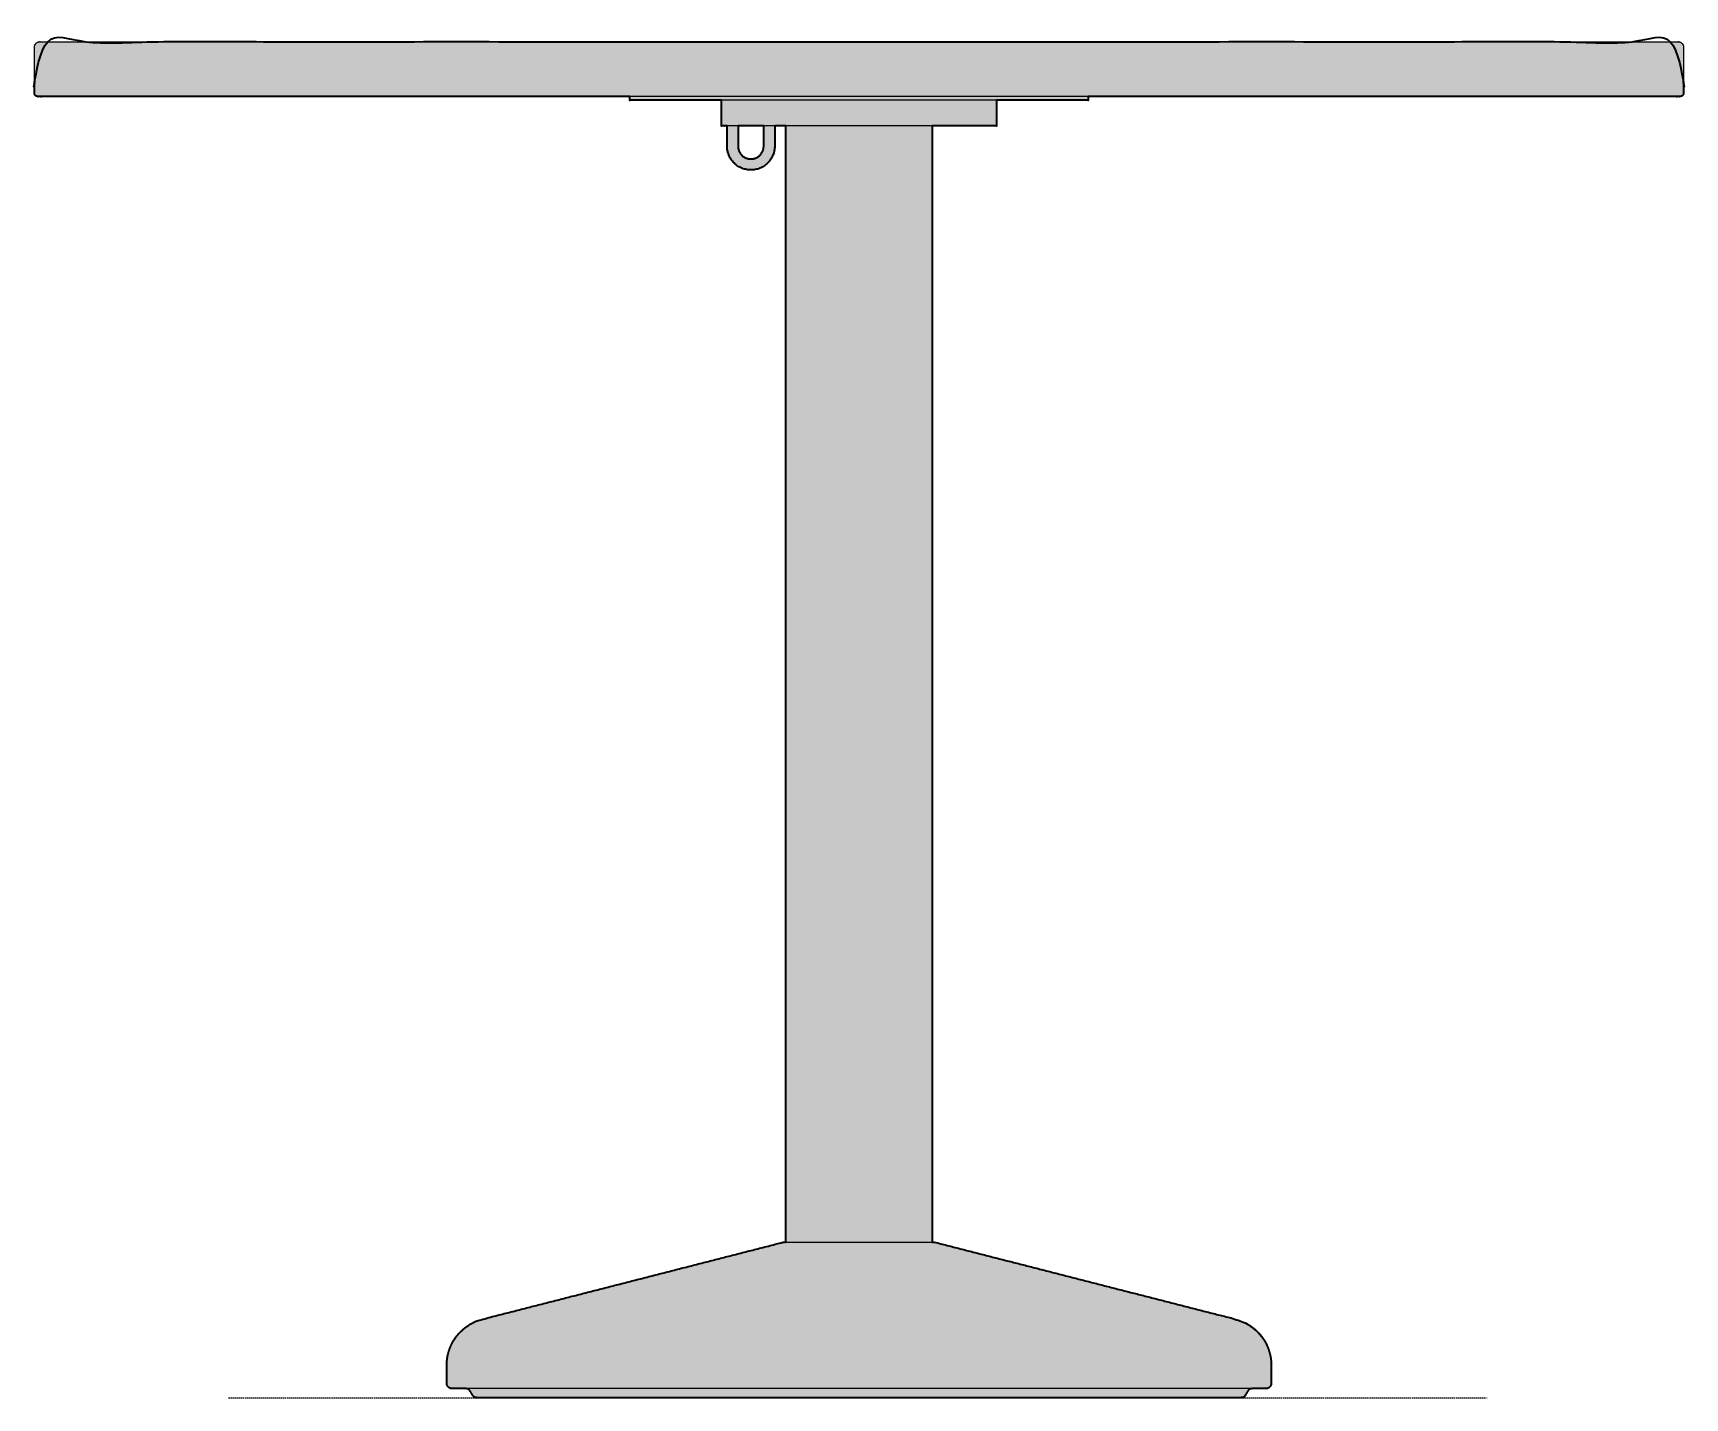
# Model space of a CAD drawing. Header units: millimetres. Extents: x -106 to 1927, y -1359 to 746.
# Drawn here: x 1025 to 1927, y 0 to 745 of the extents above; entities that cross this region are included whole.
import ezdxf

# ---------------------------------------------------------------- set-up
doc = ezdxf.new("R2010")
doc.units = ezdxf.units.MM
doc.linetypes.add('Dots', pattern=[1, 0, -1])
doc.layers.add('Blocks', color=7, linetype='Continuous')
doc.layers.add('Blocks$Fill', color=7, linetype='Continuous', true_color=0xffffff)
for name, color, linetype, lineweight, true_color in [('Blocks$Inner', 7, 'Continuous', 25, 0x007f00), ('Blocks$Outline', 7, 'Continuous', 35, 0xff3f3f), ('Groud', 7, 'Dots', 25, 0x243775)]:
    doc.layers.add(name, color=color, linetype=linetype, lineweight=lineweight, true_color=true_color)

# ---------------------------------------------------------------- blocks, each defined once
blk = doc.blocks.new('Ceramic Table Ø90 Side')
at = {"layer": 'Blocks$Fill'}
h = blk.add_hatch(color=256, dxfattribs=at)
h.paths.add_polyline_path([(384.71, 85), (549.15, 42.91), (549.68, 42.77), (550.19, 42.62), (550.71, 42.46), (551.22, 42.29), (551.72, 42.11), (552.23, 41.92), (552.72, 41.72), (553.22, 41.51), (553.7, 41.28), (554.19, 41.05), (554.66, 40.81), (555.13, 40.56), (555.6, 40.3), (556.06, 40.03), (556.52, 39.75), (556.97, 39.46), (557.41, 39.17), (557.85, 38.86), (558.28, 38.54), (558.7, 38.22), (559.12, 37.89), (559.53, 37.55), (559.94, 37.19), (560.33, 36.84), (560.72, 36.47), (561.11, 36.09), (561.48, 35.71), (561.85, 35.32), (562.21, 34.92), (562.56, 34.51), (562.91, 34.09), (563.25, 33.67), (563.63, 33.15), (564.01, 32.63), (564.37, 32.1), (564.72, 31.57), (565.05, 31.02), (565.37, 30.47), (565.68, 29.9), (565.97, 29.34), (566.25, 28.76), (566.51, 28.18), (566.76, 27.59), (567, 26.99), (567.22, 26.39), (567.43, 25.78), (567.62, 25.17), (567.8, 24.55), (568.01, 23.71), (568.19, 22.87), (568.35, 22.02), (568.48, 21.17), (568.58, 20.31), (568.65, 19.45), (568.69, 18.59), (568.71, 17.72), (568.71, 8), (568.69, 7.64), (568.62, 7.27), (568.5, 6.9), (568.32, 6.53), (568.1, 6.19), (567.83, 5.88), (567.52, 5.61), (567.17, 5.38), (566.81, 5.21), (566.44, 5.09), (566.07, 5.02), (565.71, 5), (565.71, 5), (565.71, 5), (558.13, 5), (558.05, 5), (557.97, 5), (557.89, 4.99), (557.82, 4.98), (557.74, 4.97), (557.66, 4.96), (557.58, 4.94), (557.5, 4.92), (557.42, 4.9), (557.34, 4.87), (557.27, 4.85), (557.19, 4.82), (557.12, 4.79), (557.04, 4.75), (556.97, 4.71), (556.9, 4.68), (556.82, 4.63), (556.75, 4.59), (556.69, 4.54), (556.62, 4.5), (556.56, 4.44), (556.49, 4.39), (556.43, 4.34), (556.37, 4.28), (556.32, 4.22), (556.26, 4.17), (556.21, 4.11), (556.16, 4.04), (556.11, 3.98), (556.07, 3.92), (556.02, 3.85), (555.98, 3.79), (554.44, 1.21), (554.32, 1.04), (554.19, 0.87), (554.04, 0.72), (553.88, 0.57), (553.71, 0.44), (553.52, 0.32), (553.33, 0.22), (553.13, 0.14), (552.92, 0.08), (552.71, 0.03), (552.5, 0.01), (552.29, 0), (552.29, 0), (135.13, 0), (135.12, 0), (134.92, 0.01), (134.71, 0.04), (134.5, 0.08), (134.29, 0.14), (134.09, 0.23), (133.89, 0.32), (133.7, 0.44), (133.53, 0.57), (133.37, 0.72), (133.22, 0.87), (133.09, 1.04), (132.98, 1.21), (131.43, 3.79), (131.39, 3.85), (131.35, 3.91), (131.3, 3.98), (131.26, 4.04), (131.21, 4.1), (131.16, 4.16), (131.1, 4.22), (131.05, 4.28), (130.99, 4.33), (130.93, 4.38), (130.87, 4.44), (130.81, 4.49), (130.74, 4.53), (130.67, 4.58), (130.61, 4.62), (130.54, 4.67), (130.47, 4.7), (130.39, 4.74), (130.32, 4.78), (130.25, 4.81), (130.17, 4.84), (130.1, 4.87), (130.02, 4.89), (129.94, 4.91), (129.87, 4.93), (129.79, 4.95), (129.71, 4.96), (129.63, 4.98), (129.56, 4.99), (129.48, 4.99), (129.4, 5), (129.33, 5), (123.54, 5), (122.15, 5), (121.82, 5), (121.73, 5), (121.71, 5), (121.71, 5), (121.71, 5), (121.71, 5), (121.71, 5), (121.35, 5.02), (120.98, 5.09), (120.6, 5.21), (120.24, 5.38), (119.9, 5.61), (119.59, 5.88), (119.31, 6.19), (119.09, 6.53), (118.92, 6.9), (118.8, 7.27), (118.73, 7.64), (118.71, 8), (118.71, 17.72), (118.72, 18.59), (118.76, 19.45), (118.84, 20.31), (118.94, 21.17), (119.06, 22.02), (119.22, 22.87), (119.41, 23.71), (119.62, 24.55), (119.8, 25.17), (119.99, 25.78), (120.19, 26.39), (120.42, 26.99), (120.65, 27.59), (120.9, 28.18), (121.17, 28.76), (121.44, 29.34), (121.74, 29.9), (122.04, 30.47), (122.36, 31.02), (122.7, 31.57), (123.05, 32.1), (123.41, 32.63), (123.78, 33.15), (124.17, 33.67), (124.51, 34.09), (124.85, 34.51), (125.2, 34.92), (125.56, 35.32), (125.93, 35.71), (126.31, 36.09), (126.69, 36.47), (127.08, 36.84), (127.48, 37.19), (127.88, 37.55), (128.29, 37.89), (128.71, 38.22), (129.14, 38.54), (129.57, 38.86), (130, 39.17), (130.45, 39.46), (130.9, 39.75), (131.35, 40.03), (131.81, 40.3), (132.28, 40.56), (132.75, 40.81), (133.23, 41.05), (133.71, 41.28), (134.2, 41.51), (134.69, 41.72), (135.19, 41.92), (135.69, 42.11), (136.2, 42.29), (136.71, 42.46), (137.22, 42.62), (137.74, 42.77), (138.26, 42.91), (302.71, 85), (302.71, 85), (303.71, 85), (303.71, 694), (297.71, 694), (297.71, 683), (297.7, 682.71), (297.69, 682.42), (297.68, 682.13), (297.65, 681.84), (297.62, 681.54), (297.59, 681.24), (297.54, 680.94), (297.49, 680.64), (297.43, 680.33), (297.36, 680.03), (297.29, 679.73), (297.21, 679.43), (297.11, 679.12), (297.01, 678.82), (296.91, 678.52), (296.79, 678.22), (296.67, 677.92), (296.54, 677.62), (296.4, 677.33), (296.25, 677.03), (296.1, 676.74), (295.94, 676.45), (295.77, 676.17), (295.59, 675.89), (295.4, 675.61), (295.21, 675.34), (295.01, 675.07), (294.8, 674.81), (294.58, 674.55), (294.36, 674.3), (294.13, 674.05), (293.9, 673.81), (293.66, 673.58), (293.41, 673.35), (293.16, 673.13), (292.9, 672.91), (292.64, 672.7), (292.37, 672.5), (292.1, 672.31), (291.82, 672.12), (291.54, 671.95), (291.26, 671.78), (290.97, 671.61), (290.68, 671.46), (290.39, 671.31), (290.09, 671.17), (289.79, 671.04), (289.49, 670.92), (289.19, 670.8), (288.89, 670.7), (288.59, 670.6), (288.28, 670.51), (287.98, 670.42), (287.68, 670.35), (287.38, 670.28), (287.07, 670.22), (286.77, 670.17), (286.48, 670.13), (286.18, 670.09), (285.88, 670.06), (285.58, 670.03), (285.29, 670.02), (285, 670.01), (284.71, 670), (284.41, 670.01), (284.12, 670.02), (283.83, 670.03), (283.54, 670.06), (283.24, 670.09), (282.94, 670.13), (282.64, 670.17), (282.34, 670.22), (282.04, 670.28), (281.73, 670.35), (281.43, 670.42), (281.13, 670.51), (280.82, 670.6), (280.52, 670.7), (280.22, 670.8), (279.92, 670.92), (279.62, 671.04), (279.32, 671.17), (279.03, 671.31), (278.74, 671.46), (278.44, 671.61), (278.16, 671.78), (277.87, 671.95), (277.59, 672.12), (277.32, 672.31), (277.04, 672.5), (276.78, 672.7), (276.51, 672.91), (276.26, 673.13), (276, 673.35), (275.76, 673.58), (275.51, 673.81), (275.28, 674.05), (275.05, 674.3), (274.83, 674.55), (274.61, 674.81), (274.41, 675.07), (274.21, 675.34), (274.01, 675.61), (273.83, 675.89), (273.65, 676.17), (273.48, 676.45), (273.32, 676.74), (273.16, 677.03), (273.01, 677.33), (272.87, 677.62), (272.74, 677.92), (272.62, 678.22), (272.51, 678.52), (272.4, 678.82), (272.3, 679.12), (272.21, 679.43), (272.13, 679.73), (272.05, 680.03), (271.98, 680.33), (271.92, 680.64), (271.87, 680.94), (271.83, 681.24), (271.79, 681.54), (271.76, 681.84), (271.74, 682.13), (271.72, 682.42), (271.71, 682.71), (271.71, 683), (271.71, 694), (268.71, 694), (268.71, 694), (268.71, 700), (268.71, 708), (218.71, 708), (218.71, 708), (218.71, 710), (-104.29, 710), (-104.29, 710), (-104.34, 710.01), (-104.38, 710.01), (-104.43, 710.01), (-104.47, 710.01), (-104.52, 710.02), (-104.56, 710.02), (-104.61, 710.03), (-104.66, 710.04), (-104.7, 710.05), (-104.75, 710.06), (-104.8, 710.07), (-104.84, 710.08), (-104.89, 710.1), (-104.94, 710.11), (-104.98, 710.13), (-105.03, 710.15), (-105.08, 710.16), (-105.12, 710.18), (-105.17, 710.21), (-105.21, 710.23), (-105.26, 710.25), (-105.3, 710.28), (-105.34, 710.3), (-105.39, 710.33), (-105.43, 710.36), (-105.47, 710.39), (-105.51, 710.42), (-105.55, 710.45), (-105.59, 710.49), (-105.63, 710.52), (-105.67, 710.55), (-105.71, 710.59), (-105.74, 710.63), (-105.78, 710.67), (-105.81, 710.7), (-105.85, 710.74), (-105.88, 710.78), (-105.91, 710.83), (-105.94, 710.87), (-105.97, 710.91), (-105.99, 710.95), (-106.02, 711), (-106.05, 711.04), (-106.07, 711.09), (-106.09, 711.13), (-106.11, 711.18), (-106.13, 711.22), (-106.15, 711.27), (-106.17, 711.31), (-106.19, 711.36), (-106.2, 711.41), (-106.22, 711.45), (-106.23, 711.5), (-106.24, 711.55), (-106.25, 711.59), (-106.26, 711.64), (-106.27, 711.69), (-106.27, 711.73), (-106.28, 711.78), (-106.28, 711.83), (-106.29, 711.87), (-106.29, 711.92), (-106.29, 711.96), (-106.29, 712), (-106.29, 737), (-106.29, 737.07), (-106.29, 737.14), (-106.29, 737.21), (-106.28, 737.27), (-106.27, 737.34), (-106.27, 737.41), (-106.25, 737.48), (-106.24, 737.55), (-106.23, 737.62), (-106.21, 737.69), (-106.2, 737.76), (-106.18, 737.83), (-106.16, 737.9), (-106.13, 737.97), (-106.11, 738.04), (-106.08, 738.11), (-106.05, 738.18), (-106.02, 738.25), (-105.99, 738.31), (-105.96, 738.38), (-105.92, 738.45), (-105.88, 738.52), (-105.84, 738.58), (-105.8, 738.65), (-105.76, 738.71), (-105.72, 738.77), (-105.67, 738.83), (-105.62, 738.9), (-105.57, 738.96), (-105.52, 739.01), (-105.47, 739.07), (-105.41, 739.13), (-105.36, 739.18), (-105.3, 739.23), (-105.24, 739.28), (-105.18, 739.33), (-105.12, 739.38), (-105.06, 739.43), (-105, 739.47), (-104.93, 739.52), (-104.87, 739.56), (-104.8, 739.6), (-104.74, 739.63), (-104.67, 739.67), (-104.6, 739.7), (-104.53, 739.74), (-104.47, 739.77), (-104.4, 739.79), (-104.33, 739.82), (-104.26, 739.85), (-104.19, 739.87), (-104.12, 739.89), (-104.05, 739.91), (-103.98, 739.93), (-103.91, 739.94), (-103.84, 739.95), (-103.77, 739.97), (-103.7, 739.98), (-103.63, 739.99), (-103.56, 739.99), (-103.49, 740), (-103.43, 740), (-103.36, 740), (-103.29, 740), (-103.29, 740), (343.71, 740), (790.7, 740), (790.71, 740), (790.77, 740), (790.84, 740), (790.91, 740), (790.98, 739.99), (791.05, 739.99), (791.11, 739.98), (791.18, 739.97), (791.25, 739.95), (791.32, 739.94), (791.39, 739.93), (791.46, 739.91), (791.53, 739.89), (791.6, 739.87), (791.67, 739.85), (791.74, 739.82), (791.81, 739.79), (791.88, 739.77), (791.95, 739.74), (792.02, 739.7), (792.09, 739.67), (792.15, 739.63), (792.22, 739.6), (792.28, 739.56), (792.35, 739.52), (792.41, 739.47), (792.48, 739.43), (792.54, 739.38), (792.6, 739.33), (792.66, 739.28), (792.72, 739.23), (792.77, 739.18), (792.83, 739.13), (792.88, 739.07), (792.94, 739.01), (792.99, 738.96), (793.04, 738.9), (793.08, 738.83), (793.13, 738.77), (793.18, 738.71), (793.22, 738.65), (793.26, 738.58), (793.3, 738.52), (793.34, 738.45), (793.37, 738.38), (793.41, 738.31), (793.44, 738.25), (793.47, 738.18), (793.5, 738.11), (793.52, 738.04), (793.55, 737.97), (793.57, 737.9), (793.59, 737.83), (793.61, 737.76), (793.63, 737.69), (793.64, 737.62), (793.66, 737.55), (793.67, 737.48), (793.68, 737.41), (793.69, 737.34), (793.7, 737.27), (793.7, 737.21), (793.7, 737.14), (793.71, 737.07), (793.71, 737), (793.71, 712), (793.71, 711.96), (793.71, 711.92), (793.7, 711.87), (793.7, 711.83), (793.69, 711.78), (793.69, 711.73), (793.68, 711.69), (793.67, 711.64), (793.66, 711.59), (793.65, 711.55), (793.64, 711.5), (793.63, 711.45), (793.62, 711.41), (793.6, 711.36), (793.58, 711.31), (793.57, 711.27), (793.55, 711.22), (793.53, 711.18), (793.51, 711.13), (793.48, 711.09), (793.46, 711.04), (793.43, 711), (793.41, 710.95), (793.38, 710.91), (793.35, 710.87), (793.32, 710.83), (793.29, 710.78), (793.26, 710.74), (793.23, 710.7), (793.19, 710.67), (793.16, 710.63), (793.12, 710.59), (793.08, 710.55), (793.05, 710.52), (793.01, 710.49), (792.97, 710.45), (792.93, 710.42), (792.89, 710.39), (792.84, 710.36), (792.8, 710.33), (792.76, 710.3), (792.71, 710.28), (792.67, 710.25), (792.63, 710.23), (792.58, 710.21), (792.54, 710.18), (792.49, 710.16), (792.44, 710.15), (792.4, 710.13), (792.35, 710.11), (792.3, 710.1), (792.26, 710.08), (792.21, 710.07), (792.16, 710.06), (792.12, 710.05), (792.07, 710.04), (792.02, 710.03), (791.98, 710.02), (791.93, 710.02), (791.89, 710.01), (791.84, 710.01), (791.8, 710.01), (791.75, 710.01), (791.71, 710), (791.7, 710), (468.71, 710), (468.71, 708), (468.71, 708), (418.71, 708), (418.71, 694), (418.71, 694), (383.71, 694), (383.71, 85), (384.71, 85)], flags=0)
h.paths.add_polyline_path([(277.71, 694), (277.71, 683), (277.71, 682.85), (277.71, 682.69), (277.72, 682.53), (277.74, 682.38), (277.75, 682.21), (277.77, 682.05), (277.8, 681.89), (277.82, 681.73), (277.86, 681.57), (277.89, 681.4), (277.93, 681.24), (277.98, 681.08), (278.03, 680.91), (278.08, 680.75), (278.14, 680.59), (278.2, 680.43), (278.27, 680.27), (278.34, 680.11), (278.41, 679.95), (278.49, 679.79), (278.57, 679.63), (278.66, 679.48), (278.75, 679.32), (278.85, 679.17), (278.95, 679.02), (279.05, 678.88), (279.16, 678.73), (279.27, 678.59), (279.39, 678.45), (279.51, 678.32), (279.63, 678.18), (279.76, 678.05), (279.89, 677.93), (280.02, 677.81), (280.16, 677.69), (280.3, 677.57), (280.44, 677.46), (280.58, 677.35), (280.73, 677.25), (280.88, 677.15), (281.03, 677.05), (281.18, 676.96), (281.33, 676.87), (281.49, 676.79), (281.65, 676.71), (281.81, 676.63), (281.97, 676.56), (282.13, 676.5), (282.29, 676.43), (282.45, 676.38), (282.62, 676.32), (282.78, 676.27), (282.94, 676.23), (283.11, 676.19), (283.27, 676.15), (283.43, 676.12), (283.59, 676.09), (283.75, 676.07), (283.92, 676.05), (284.08, 676.03), (284.24, 676.02), (284.39, 676.01), (284.55, 676.01), (284.71, 676), (284.86, 676.01), (285.02, 676.01), (285.18, 676.02), (285.34, 676.03), (285.5, 676.05), (285.66, 676.07), (285.82, 676.09), (285.98, 676.12), (286.15, 676.15), (286.31, 676.19), (286.47, 676.23), (286.63, 676.27), (286.8, 676.32), (286.96, 676.38), (287.12, 676.43), (287.28, 676.5), (287.45, 676.56), (287.61, 676.63), (287.77, 676.71), (287.92, 676.79), (288.08, 676.87), (288.23, 676.96), (288.39, 677.05), (288.54, 677.15), (288.69, 677.25), (288.83, 677.35), (288.98, 677.46), (289.12, 677.57), (289.26, 677.69), (289.39, 677.81), (289.53, 677.93), (289.66, 678.05), (289.78, 678.18), (289.91, 678.32), (290.03, 678.45), (290.14, 678.59), (290.25, 678.73), (290.36, 678.88), (290.47, 679.02), (290.57, 679.17), (290.66, 679.32), (290.75, 679.48), (290.84, 679.63), (290.93, 679.79), (291, 679.95), (291.08, 680.11), (291.15, 680.27), (291.22, 680.43), (291.28, 680.59), (291.33, 680.75), (291.39, 680.91), (291.44, 681.08), (291.48, 681.24), (291.52, 681.4), (291.56, 681.57), (291.59, 681.73), (291.62, 681.89), (291.64, 682.05), (291.66, 682.21), (291.68, 682.38), (291.69, 682.53), (291.7, 682.69), (291.71, 682.85), (291.71, 683), (291.71, 694)], flags=0)
at = {"layer": 'Blocks$Inner'}
for points in [[(268.71, 694), (268.71, 700), (268.71, 708)], [(418.71, 708), (418.71, 700), (418.71, 694)], [(132.98, 1.21), (133.09, 1.04), (133.22, 0.87), (133.37, 0.72), (133.53, 0.57), (133.7, 0.44), (133.89, 0.32), (134.09, 0.23), (134.29, 0.14), (134.5, 0.08), (134.71, 0.04), (134.92, 0.01), (135.12, 0)], [(552.29, 0), (552.5, 0.01), (552.71, 0.03), (552.92, 0.08), (553.13, 0.14), (553.33, 0.22), (553.52, 0.32), (553.71, 0.44), (553.88, 0.57), (554.04, 0.72), (554.19, 0.87), (554.32, 1.04), (554.44, 1.21)]]:
    blk.add_lwpolyline(points, dxfattribs=at)
for points, weights, knots in [([(-106.29, 737), (-106.29, 738.25), (-105.41, 739.13), (-104.54, 740), (-103.29, 740)], [1, 0.85355339033, 0.85355339033, 0.85355339033, 1], [795.457136, 795.457136, 795.457136, 797.942418, 797.942418, 800.427699, 800.427699, 800.427699]), ([(790.71, 740), (791.95, 740), (792.83, 739.13), (793.71, 738.25), (793.71, 737)], [1, 0.85355339033, 0.85355339033, 0.85355339033, 1], [-673.573797, -673.573797, -673.573797, -671.088515, -671.088515, -668.603234, -668.603234, -668.603234]), ([(-104.29, 710), (-105.12, 710), (-105.71, 710.59), (-106.29, 711.18), (-106.29, 712)], [1, 0.853553390197, 0.853553390197, 0.853553390197, 1], [767.143428, 767.143428, 767.143428, 768.800282, 768.800282, 770.457136, 770.457136, 770.457136]), ([(793.71, 712), (793.71, 711.18), (793.12, 710.59), (792.54, 710), (791.71, 710)], [1, 0.853553390197, 0.853553390197, 0.853553390197, 1], [-643.603234, -643.603234, -643.603234, -641.94638, -641.94638, -640.289526, -640.289526, -640.289526]), ([(418.71, 694), (418.71, 694), (343.71, 694), (268.71, 694), (268.71, 694)], [1, 0.707106781187, 1, 0.707106781187, 1], [6, 6, 6, 123.809725, 123.809725, 241.619449, 241.619449, 241.619449])]:
    blk.add_rational_spline(points, weights, degree=2, knots=knots, dxfattribs=at)
for points, weights in [([(-103.29, 740), (-103.29, 740), (343.71, 740)], [1, 0.707106781187, 1]), ([(343.71, 740), (790.71, 740), (790.71, 740)], [1, 0.707106781187, 1]), ([(343.71, 710), (-104.29, 710), (-104.29, 710)], [1, 0.707106781187, 1]), ([(343.71, 708), (218.71, 708), (218.71, 708)], [1, 0.707106781187, 1]), ([(791.71, 710), (791.71, 710), (343.71, 710)], [1, 0.707106781187, 1]), ([(468.71, 708), (468.71, 708), (343.71, 708)], [1, 0.707106781187, 1]), ([(302.71, 85), (302.71, 85), (343.71, 85)], [1, 0.707106901629, 0.999999759115]), ([(343.71, 85), (384.71, 85), (384.71, 85)], [1, 0.707106781187, 1]), ([(384.71, 85), (384.71, 85), (383.71, 85)], [1, 0.955998984626, 0.925218414313]), ([(343.71, 5), (121.71, 5), (121.71, 5)], [0.99999996477, 0.707106804287, 1.00000000454]), ([(121.71, 5), (121.71, 5), (129.29, 5)], [1.00000000454, 0.948236282559, 0.914769214299]), ([(129.29, 5), (130.7, 5), (131.43, 3.79)], [1, 0.870199906756, 1.00000000005]), ([(135.12, 0), (135.12, 0), (343.71, 0)], [1, 0.70710678264, 0.99999994949]), ([(565.71, 5), (565.71, 5), (343.71, 5)], [0.999998992658, 0.707107310231, 0.99999996477]), ([(343.71, 0), (552.29, 0), (552.29, 0)], [0.99999994949, 0.707106806406, 1]), ([(555.98, 3.79), (556.71, 5), (558.13, 5)], [1.00000000005, 0.870199906756, 1]), ([(558.13, 5), (565.71, 5), (565.71, 5)], [0.914770323119, 0.948237140064, 1.00000000454])]:
    blk.add_rational_spline(points, weights, degree=2, dxfattribs=at)
for points, degree in [([(-106.29, 712), (-106.29, 737)], 1), ([(793.71, 737), (793.71, 712)], 1), ([(218.71, 708), (218.71, 710)], 1), ([(468.71, 710), (468.71, 708)], 1), ([(271.71, 683), (271.71, 694)], 1), ([(277.71, 694), (277.71, 683)], 1), ([(291.71, 683), (291.71, 694)], 1), ([(297.71, 694), (297.71, 683)], 1), ([(303.71, 85), (303.71, 694)], 1), ([(383.71, 85), (383.71, 694)], 1), ([(131.43, 3.79), (132.21, 2.5), (132.98, 1.21)], 2), ([(554.44, 1.21), (555.21, 2.5), (555.98, 3.79)], 2)]:
    blk.add_open_spline(points, degree=degree, dxfattribs=at)
for points, degree, knots in [([(297.71, 683), (297.71, 682.61), (297.69, 682.22), (297.65, 681.84), (297.62, 681.44), (297.56, 681.04), (297.49, 680.64), (297.41, 680.23), (297.32, 679.83), (297.21, 679.43), (297.09, 679.02), (296.95, 678.62), (296.79, 678.22), (296.63, 677.82), (296.45, 677.42), (296.25, 677.03), (296.05, 676.64), (295.83, 676.26), (295.59, 675.89), (295.34, 675.52), (295.08, 675.16), (294.8, 674.81), (294.52, 674.46), (294.22, 674.13), (293.9, 673.81), (293.58, 673.5), (293.25, 673.19), (292.9, 672.91), (292.55, 672.63), (292.19, 672.37), (291.82, 672.12), (291.45, 671.88), (291.07, 671.66), (290.68, 671.46), (290.29, 671.26), (289.9, 671.08), (289.49, 670.92), (289.1, 670.76), (288.69, 670.62), (288.28, 670.51), (287.89, 670.39), (287.48, 670.3), (287.07, 670.22), (286.68, 670.15), (286.28, 670.09), (285.88, 670.06), (285.49, 670.02), (285.1, 670), (284.71, 670), (284.32, 670), (283.93, 670.02), (283.54, 670.06), (283.14, 670.09), (282.74, 670.15), (282.34, 670.22), (281.93, 670.3), (281.53, 670.39), (281.13, 670.51), (280.72, 670.62), (280.32, 670.76), (279.92, 670.92), (279.52, 671.08), (279.12, 671.26), (278.74, 671.46), (278.34, 671.66), (277.96, 671.88), (277.59, 672.12), (277.22, 672.37), (276.86, 672.63), (276.51, 672.91), (276.17, 673.19), (275.83, 673.5), (275.51, 673.81), (275.2, 674.13), (274.9, 674.46), (274.61, 674.81), (274.33, 675.16), (274.07, 675.52), (273.83, 675.89), (273.58, 676.26), (273.36, 676.64), (273.16, 677.03), (272.96, 677.42), (272.78, 677.82), (272.62, 678.22), (272.46, 678.62), (272.33, 679.02), (272.21, 679.43), (272.09, 679.83), (272, 680.23), (271.92, 680.64), (271.85, 681.04), (271.8, 681.44), (271.76, 681.84), (271.72, 682.22), (271.71, 682.61), (271.71, 683)], 3, [11, 11, 11, 11, 12.170086, 12.170086, 12.170086, 13.379587, 13.379587, 13.379587, 14.625147, 14.625147, 14.625147, 15.902284, 15.902284, 15.902284, 17.20594, 17.20594, 17.20594, 18.530275, 18.530275, 18.530275, 19.868687, 19.868687, 19.868687, 21.214287, 21.214287, 21.214287, 22.559872, 22.559872, 22.559872, 23.898296, 23.898296, 23.898296, 25.222664, 25.222664, 25.222664, 26.526287, 26.526287, 26.526287, 27.803531, 27.803531, 27.803531, 29.048974, 29.048974, 29.048974, 30.258551, 30.258551, 30.258551, 31.428604, 31.428604, 31.428604, 32.59869, 32.59869, 32.59869, 33.808193, 33.808193, 33.808193, 35.053755, 35.053755, 35.053755, 36.330855, 36.330855, 36.330855, 37.634541, 37.634541, 37.634541, 38.958887, 38.958887, 38.958887, 40.297299, 40.297299, 40.297299, 41.642899, 41.642899, 41.642899, 42.988485, 42.988485, 42.988485, 44.326908, 44.326908, 44.326908, 45.651213, 45.651213, 45.651213, 46.954899, 46.954899, 46.954899, 48.232072, 48.232072, 48.232072, 49.477583, 49.477583, 49.477583, 50.687156, 50.687156, 50.687156, 51.857208, 51.857208, 51.857208, 51.857208]), ([(277.71, 683), (277.71, 682.79), (277.72, 682.58), (277.74, 682.38), (277.75, 682.16), (277.78, 681.94), (277.82, 681.73), (277.86, 681.51), (277.92, 681.29), (277.98, 681.08), (278.04, 680.86), (278.11, 680.64), (278.2, 680.43), (278.28, 680.21), (278.38, 680), (278.49, 679.79), (278.6, 679.58), (278.72, 679.37), (278.85, 679.17), (278.98, 678.97), (279.12, 678.78), (279.27, 678.59), (279.42, 678.41), (279.59, 678.23), (279.76, 678.05), (279.93, 677.88), (280.11, 677.72), (280.3, 677.57), (280.48, 677.42), (280.68, 677.28), (280.88, 677.15), (281.08, 677.02), (281.28, 676.9), (281.49, 676.79), (281.7, 676.68), (281.91, 676.58), (282.13, 676.5), (282.34, 676.41), (282.56, 676.34), (282.78, 676.27), (283, 676.21), (283.21, 676.16), (283.43, 676.12), (283.65, 676.08), (283.86, 676.05), (284.08, 676.03), (284.29, 676.01), (284.5, 676), (284.71, 676), (284.92, 676), (285.13, 676.01), (285.34, 676.03), (285.55, 676.05), (285.77, 676.08), (285.98, 676.12), (286.2, 676.16), (286.42, 676.21), (286.63, 676.27), (286.85, 676.34), (287.07, 676.41), (287.28, 676.5), (287.5, 676.58), (287.71, 676.68), (287.92, 676.79), (288.13, 676.9), (288.34, 677.02), (288.54, 677.15), (288.74, 677.28), (288.93, 677.42), (289.12, 677.57), (289.31, 677.72), (289.49, 677.88), (289.66, 678.05), (289.83, 678.23), (289.99, 678.41), (290.14, 678.59), (290.29, 678.78), (290.43, 678.97), (290.57, 679.17), (290.7, 679.37), (290.82, 679.58), (290.93, 679.79), (291.03, 680), (291.13, 680.21), (291.22, 680.43), (291.3, 680.64), (291.37, 680.86), (291.44, 681.08), (291.5, 681.29), (291.55, 681.51), (291.59, 681.73), (291.63, 681.94), (291.66, 682.16), (291.68, 682.38), (291.7, 682.58), (291.71, 682.79), (291.71, 683)], 3, [11, 11, 11, 11, 11.630028, 11.630028, 11.630028, 12.281336, 12.281336, 12.281336, 12.951996, 12.951996, 12.951996, 13.639704, 13.639704, 13.639704, 14.341689, 14.341689, 14.341689, 15.054777, 15.054777, 15.054777, 15.775466, 15.775466, 15.775466, 16.500012, 16.500012, 16.500012, 17.224566, 17.224566, 17.224566, 17.94525, 17.94525, 17.94525, 18.658359, 18.658359, 18.658359, 19.360343, 19.360343, 19.360343, 20.048013, 20.048013, 20.048013, 20.7187, 20.7187, 20.7187, 21.369971, 21.369971, 21.369971, 22.000017, 22.000017, 22.000017, 22.630046, 22.630046, 22.630046, 23.281357, 23.281357, 23.281357, 23.951979, 23.951979, 23.951979, 24.639727, 24.639727, 24.639727, 25.341677, 25.341677, 25.341677, 26.054799, 26.054799, 26.054799, 26.775488, 26.775488, 26.775488, 27.500034, 27.500034, 27.500034, 28.224588, 28.224588, 28.224588, 28.945272, 28.945272, 28.945272, 29.658375, 29.658375, 29.658375, 30.360343, 30.360343, 30.360343, 31.048033, 31.048033, 31.048033, 31.718719, 31.718719, 31.718719, 32.369988, 32.369988, 32.369988, 33.000035, 33.000035, 33.000035, 33.000035]), ([(118.71, 8), (118.71, 11.24), (118.71, 14.48), (118.71, 17.72), (118.71, 20.03), (119.01, 22.33), (119.62, 24.55), (120.52, 27.86), (122.07, 30.96), (124.17, 33.67), (127.71, 38.23), (132.67, 41.48), (138.26, 42.91), (193.08, 56.94), (247.89, 70.97), (302.71, 85)], 3, [12, 12, 12, 12, 21.723269, 21.723269, 21.723269, 28.649849, 28.649849, 28.649849, 38.973273, 38.973273, 38.973273, 56.449661, 56.449661, 56.449661, 226.196998, 226.196998, 226.196998, 226.196998]), ([(384.71, 85), (439.52, 70.97), (494.34, 56.94), (549.15, 42.91), (554.74, 41.48), (559.7, 38.23), (563.25, 33.67), (565.35, 30.96), (566.89, 27.86), (567.8, 24.55), (568.4, 22.33), (568.71, 20.03), (568.71, 17.72), (568.71, 14.48), (568.71, 11.24), (568.71, 8)], 3, [0.000006, 0.000006, 0.000006, 0.000006, 169.747337, 169.747337, 169.747337, 187.223725, 187.223725, 187.223725, 197.547149, 197.547149, 197.547149, 204.473729, 204.473729, 204.473729, 214.196998, 214.196998, 214.196998, 214.196998]), ([(121.71, 5), (121.35, 5.02), (120.98, 5.09), (120.6, 5.21), (120.24, 5.38), (119.9, 5.61), (119.59, 5.88), (119.31, 6.19), (119.09, 6.53), (118.92, 6.9), (118.8, 7.27), (118.73, 7.64), (118.71, 8)], 1, [0.000001, 0.000001, 1, 2, 3, 4, 5, 6, 7, 8, 9, 10, 11, 12, 12]), ([(568.71, 8), (568.69, 7.64), (568.62, 7.27), (568.5, 6.9), (568.32, 6.53), (568.1, 6.19), (567.83, 5.88), (567.52, 5.61), (567.17, 5.38), (566.81, 5.21), (566.44, 5.09), (566.07, 5.02), (565.71, 5)], 1, [214.196998, 214.196998, 215.196998, 216.196998, 217.196998, 218.196998, 219.196998, 220.196998, 221.196998, 222.196998, 223.196998, 224.196998, 225.196998, 226.196998, 226.196998])]:
    blk.add_open_spline(points, degree=degree, knots=knots, dxfattribs=at)
at = {"layer": 'Blocks$Outline'}
blk.add_lwpolyline([(303.71, 85), (303.71, 694)], dxfattribs=at)
for points, weights, degree, knots in [([(218.71, 710), (-104.29, 710), (-104.29, 710), (-105.12, 710), (-105.71, 710.59), (-106.29, 711.18), (-106.29, 712), (-106.29, 724.5), (-106.29, 737), (-106.29, 738.25), (-105.41, 739.13), (-104.54, 740), (-103.29, 740), (-103.29, 740), (343.71, 740)], [0.909816390669, 0.762781557979, 1, 0.853553390197, 0.853553390197, 0.853553390197, 1, 1, 1, 0.85355339033, 0.85355339033, 0.85355339033, 1, 0.707106781187, 1], 2, [197.193304, 197.193304, 197.193304, 767.143428, 767.143428, 768.800282, 768.800282, 770.457136, 770.457136, 795.457136, 795.457136, 797.942418, 797.942418, 800.427699, 800.427699, 1502.57338, 1502.57338, 1502.57338]), ([(343.71, 740), (790.71, 740), (790.71, 740), (791.95, 740), (792.83, 739.13), (793.71, 738.25), (793.71, 737), (793.71, 724.5), (793.71, 712), (793.71, 711.18), (793.12, 710.59), (792.54, 710), (791.71, 710), (791.71, 710), (468.71, 710)], [1, 0.707106781187, 1, 0.85355339033, 0.85355339033, 0.85355339033, 1, 1, 1, 0.853553390197, 0.853553390197, 0.853553390197, 1, 0.762781557979, 0.909816390669], 2, [-1375.719478, -1375.719478, -1375.719478, -673.573797, -673.573797, -671.088515, -671.088515, -668.603234, -668.603234, -643.603234, -643.603234, -641.94638, -641.94638, -640.289526, -640.289526, -70.339402, -70.339402, -70.339402]), ([(268.71, 708), (218.71, 708), (218.71, 708), (218.71, 709), (218.71, 710)], [0.857864376269, 0.828427124746, 1, 1, 1], 2, [279.680184, 279.680184, 279.680184, 394.699082, 394.699082, 396.699082, 396.699082, 396.699082]), ([(271.71, 694), (268.71, 694), (268.71, 694), (268.71, 697), (268.71, 700), (268.71, 704), (268.71, 708)], [0.909577735793, 0.944132501865, 1, 1, 1, 1, 1], 2, [219.148002, 219.148002, 219.148002, 241.619449, 241.619449, 247.619449, 247.619449, 255.619449, 255.619449, 255.619449]), ([(418.71, 708), (418.71, 704), (418.71, 700), (418.71, 697), (418.71, 694), (418.71, 694), (383.71, 694)], [1, 1, 1, 1, 1, 0.813992680737, 0.864240218856], 2, [-8, -8, -8, 0, 0, 6, 6, 80.81727, 80.81727, 80.81727]), ([(468.71, 710), (468.71, 709), (468.71, 708), (468.71, 708), (418.71, 708)], [1, 1, 1, 0.828427124746, 0.857864376269], 2, [0, 0, 0, 2, 2, 117.018898, 117.018898, 117.018898]), ([(121.71, 5), (121.59, 5.01), (121.47, 5.01), (121.35, 5.02), (121.22, 5.04), (121.1, 5.07), (120.98, 5.09), (120.85, 5.13), (120.73, 5.17), (120.6, 5.21), (120.48, 5.27), (120.36, 5.33), (120.24, 5.38), (120.13, 5.46), (120.01, 5.53), (119.9, 5.61), (119.79, 5.7), (119.69, 5.79), (119.59, 5.88), (119.5, 5.98), (119.4, 6.09), (119.31, 6.19), (119.24, 6.3), (119.17, 6.42), (119.09, 6.53), (119.03, 6.65), (118.98, 6.77), (118.92, 6.9), (118.88, 7.02), (118.84, 7.14), (118.8, 7.27), (118.77, 7.39), (118.75, 7.52), (118.73, 7.64), (118.72, 7.76), (118.71, 7.88), (118.71, 8), (118.71, 11.24), (118.71, 14.48), (118.71, 17.72), (118.71, 20.03), (119.01, 22.33), (119.62, 24.55), (120.52, 27.86), (122.07, 30.96), (124.17, 33.67), (127.71, 38.23), (132.67, 41.48), (138.26, 42.91), (193.08, 56.94), (247.89, 70.97), (302.71, 85), (302.71, 85), (303.03, 85), (303.71, 85)], [1, 1, 1, 1, 1, 1, 1, 1, 1, 1, 1, 1, 1, 1, 1, 1, 1, 1, 1, 1, 1, 1, 1, 1, 1, 1, 1, 1, 1, 1, 1, 1, 1, 1, 1, 1, 1, 1, 1, 1, 1, 1, 1, 1, 1, 1, 1, 1, 1, 1, 1, 1, 0.970669324792, 0.945744462623, 0.925225413491], 3, [0.000001, 0.000001, 0.000001, 0.000001, 1, 1, 1, 2, 2, 2, 3, 3, 3, 4, 4, 4, 5, 5, 5, 6, 6, 6, 7, 7, 7, 8, 8, 8, 9, 9, 9, 10, 10, 10, 11, 11, 11, 12, 12, 12, 21.723269, 21.723269, 21.723269, 28.649849, 28.649849, 28.649849, 38.973273, 38.973273, 38.973273, 56.449661, 56.449661, 56.449661, 226.196998, 226.196998, 226.196998, 238.514345, 238.514345, 238.514345, 238.514345]), ([(383.71, 85), (384.38, 85), (384.71, 85), (384.71, 85), (384.71, 85), (384.71, 85), (384.71, 85)], [0.925218185748, 0.945738562097, 0.970665753219, 0.999999759115, 0.999980433531, 0.999961109859, 0.9999417881], 3, [608.530806, 608.530806, 608.530806, 608.530806, 661.626102, 661.626102, 661.626102, 661.661081, 661.661081, 661.661081, 661.661081]), ([(384.71, 85), (439.52, 70.97), (494.34, 56.94), (549.15, 42.91), (554.74, 41.48), (559.7, 38.23), (563.25, 33.67), (565.35, 30.96), (566.89, 27.86), (567.8, 24.55), (568.4, 22.33), (568.71, 20.03), (568.71, 17.72), (568.71, 14.48), (568.71, 11.24), (568.71, 8), (568.7, 7.88), (568.69, 7.76), (568.69, 7.64), (568.66, 7.52), (568.64, 7.39), (568.62, 7.27), (568.58, 7.14), (568.54, 7.02), (568.5, 6.9), (568.44, 6.77), (568.38, 6.65), (568.32, 6.53), (568.25, 6.42), (568.17, 6.3), (568.1, 6.19), (568.01, 6.09), (567.92, 5.98), (567.83, 5.88), (567.72, 5.79), (567.62, 5.7), (567.52, 5.61), (567.4, 5.53), (567.29, 5.46), (567.17, 5.38), (567.05, 5.33), (566.93, 5.27), (566.81, 5.21), (566.69, 5.17), (566.56, 5.13), (566.44, 5.09), (566.32, 5.07), (566.19, 5.04), (566.07, 5.02), (565.95, 5.01), (565.83, 5.01), (565.71, 5), (565.71, 5), (565.71, 5), (565.71, 5)], [1, 1, 1, 1, 1, 1, 1, 1, 1, 1, 1, 1, 1, 1, 1, 1, 1, 1, 1, 1, 1, 1, 1, 1, 1, 1, 1, 1, 1, 1, 1, 1, 1, 1, 1, 1, 1, 1, 1, 1, 1, 1, 1, 1, 1, 1, 1, 1, 1, 1, 1, 1, 0.999865548754, 0.999731190088, 0.999596924001], 3, [0.000006, 0.000006, 0.000006, 0.000006, 169.747337, 169.747337, 169.747337, 187.223725, 187.223725, 187.223725, 197.547149, 197.547149, 197.547149, 204.473729, 204.473729, 204.473729, 214.196998, 214.196998, 214.196998, 215.196998, 215.196998, 215.196998, 216.196998, 216.196998, 216.196998, 217.196998, 217.196998, 217.196998, 218.196998, 218.196998, 218.196998, 219.196998, 219.196998, 219.196998, 220.196998, 220.196998, 220.196998, 221.196998, 221.196998, 221.196998, 222.196998, 222.196998, 222.196998, 223.196998, 223.196998, 223.196998, 224.196998, 224.196998, 224.196998, 225.196998, 225.196998, 225.196998, 226.196998, 226.196998, 226.196998, 226.437108, 226.437108, 226.437108, 226.437108]), ([(555.98, 3.79), (555.21, 2.5), (554.44, 1.21), (554.38, 1.13), (554.32, 1.04), (554.26, 0.96), (554.19, 0.87), (554.12, 0.8), (554.04, 0.72), (553.96, 0.64), (553.88, 0.57), (553.8, 0.51), (553.71, 0.44), (553.62, 0.38), (553.52, 0.32), (553.43, 0.27), (553.33, 0.22), (553.23, 0.18), (553.13, 0.14), (553.02, 0.11), (552.92, 0.08), (552.81, 0.06), (552.71, 0.03), (552.6, 0.02), (552.5, 0.01), (552.4, 0), (552.29, 0), (552.29, 0), (343.71, 0), (135.12, 0), (135.12, 0), (135.02, 0), (134.92, 0.01), (134.81, 0.02), (134.71, 0.04), (134.6, 0.06), (134.5, 0.08), (134.39, 0.11), (134.29, 0.14), (134.19, 0.18), (134.09, 0.23), (133.99, 0.27), (133.89, 0.32), (133.8, 0.38), (133.7, 0.44), (133.62, 0.51), (133.53, 0.57), (133.45, 0.65), (133.37, 0.72), (133.3, 0.8), (133.22, 0.87), (133.16, 0.96), (133.09, 1.04), (133.04, 1.13), (132.98, 1.21), (132.21, 2.5), (131.43, 3.79)], [1, 1, 1, 1, 1, 1, 1, 1, 1, 1, 1, 1, 1, 1, 1, 1, 1, 1, 1, 1, 1, 1, 1, 1, 1, 1, 1, 0.707106806406, 0.99999994949, 0.70710678264, 1, 1, 1, 1, 1, 1, 1, 1, 1, 1, 1, 1, 1, 1, 1, 1, 1, 1, 1, 1, 1, 1, 1, 1, 1, 1, 1], 2, [0.032919, 0.032919, 0.032919, 3.035154, 3.035154, 4.035154, 4.035154, 5.035154, 5.035154, 6.035154, 6.035154, 7.035154, 7.035154, 8.035154, 8.035154, 9.035154, 9.035154, 10.035154, 10.035154, 11.035154, 11.035154, 12.035154, 12.035154, 13.035154, 13.035154, 14.035154, 14.035154, 15.035154, 15.035154, 342.670729, 342.670729, 670.306333, 670.306333, 671.306333, 671.306333, 672.306333, 672.306333, 673.306333, 673.306333, 674.306333, 674.306333, 675.306333, 675.306333, 676.306333, 676.306333, 677.306333, 677.306333, 678.306333, 678.306333, 679.306333, 679.306333, 680.306333, 680.306333, 681.306333, 681.306333, 682.306333, 682.306333, 685.308567, 685.308567, 685.308567]), ([(565.71, 5), (565.68, 5), (558.13, 5), (556.71, 5), (555.98, 3.79)], [1.09272880971, 1.0364420296, 1, 0.870199906756, 1.00000000005], 2, [-63.962201, -63.962201, -63.962201, -2.575942, -2.575942, 0, 0, 0])]:
    blk.add_rational_spline(points, weights, degree=degree, knots=knots, dxfattribs=at)
for points, knots in [([(297.71, 694), (297.71, 690.34), (297.71, 686.67), (297.71, 683), (297.71, 682.61), (297.69, 682.22), (297.65, 681.84), (297.62, 681.44), (297.56, 681.04), (297.49, 680.64), (297.41, 680.23), (297.32, 679.83), (297.21, 679.43), (297.09, 679.02), (296.95, 678.62), (296.79, 678.22), (296.63, 677.82), (296.45, 677.42), (296.25, 677.03), (296.05, 676.64), (295.83, 676.26), (295.59, 675.89), (295.34, 675.52), (295.08, 675.16), (294.8, 674.81), (294.52, 674.46), (294.22, 674.13), (293.9, 673.81), (293.58, 673.5), (293.25, 673.19), (292.9, 672.91), (292.55, 672.63), (292.19, 672.37), (291.82, 672.12), (291.45, 671.88), (291.07, 671.66), (290.68, 671.46), (290.29, 671.26), (289.9, 671.08), (289.49, 670.92), (289.1, 670.76), (288.69, 670.62), (288.28, 670.51), (287.89, 670.39), (287.48, 670.3), (287.07, 670.22), (286.68, 670.15), (286.28, 670.09), (285.88, 670.06), (285.49, 670.02), (285.1, 670), (284.71, 670), (284.32, 670), (283.93, 670.02), (283.54, 670.06), (283.14, 670.09), (282.74, 670.15), (282.34, 670.22), (281.93, 670.3), (281.53, 670.39), (281.13, 670.51), (280.72, 670.62), (280.32, 670.76), (279.92, 670.92), (279.52, 671.08), (279.12, 671.26), (278.74, 671.46), (278.34, 671.66), (277.96, 671.88), (277.59, 672.12), (277.22, 672.37), (276.86, 672.63), (276.51, 672.91), (276.17, 673.19), (275.83, 673.5), (275.51, 673.81), (275.2, 674.13), (274.9, 674.46), (274.61, 674.81), (274.33, 675.16), (274.07, 675.52), (273.83, 675.89), (273.58, 676.26), (273.36, 676.64), (273.16, 677.03), (272.96, 677.42), (272.78, 677.82), (272.62, 678.22), (272.46, 678.62), (272.33, 679.02), (272.21, 679.43), (272.09, 679.83), (272, 680.23), (271.92, 680.64), (271.85, 681.04), (271.8, 681.44), (271.76, 681.84), (271.72, 682.22), (271.71, 682.61), (271.71, 683), (271.71, 686.67), (271.71, 690.34), (271.71, 694)], [0, 0, 0, 0, 11, 11, 11, 12.170086, 12.170086, 12.170086, 13.379587, 13.379587, 13.379587, 14.625147, 14.625147, 14.625147, 15.902284, 15.902284, 15.902284, 17.20594, 17.20594, 17.20594, 18.530275, 18.530275, 18.530275, 19.868687, 19.868687, 19.868687, 21.214287, 21.214287, 21.214287, 22.559872, 22.559872, 22.559872, 23.898296, 23.898296, 23.898296, 25.222664, 25.222664, 25.222664, 26.526287, 26.526287, 26.526287, 27.803531, 27.803531, 27.803531, 29.048974, 29.048974, 29.048974, 30.258551, 30.258551, 30.258551, 31.428604, 31.428604, 31.428604, 32.59869, 32.59869, 32.59869, 33.808193, 33.808193, 33.808193, 35.053755, 35.053755, 35.053755, 36.330855, 36.330855, 36.330855, 37.634541, 37.634541, 37.634541, 38.958887, 38.958887, 38.958887, 40.297299, 40.297299, 40.297299, 41.642899, 41.642899, 41.642899, 42.988485, 42.988485, 42.988485, 44.326908, 44.326908, 44.326908, 45.651213, 45.651213, 45.651213, 46.954899, 46.954899, 46.954899, 48.232072, 48.232072, 48.232072, 49.477583, 49.477583, 49.477583, 50.687156, 50.687156, 50.687156, 51.857208, 51.857208, 51.857208, 62.857208, 62.857208, 62.857208, 62.857208]), ([(277.71, 694), (277.71, 690.34), (277.71, 686.67), (277.71, 683), (277.71, 682.79), (277.72, 682.58), (277.74, 682.38), (277.75, 682.16), (277.78, 681.94), (277.82, 681.73), (277.86, 681.51), (277.92, 681.29), (277.98, 681.08), (278.04, 680.86), (278.11, 680.64), (278.2, 680.43), (278.28, 680.21), (278.38, 680), (278.49, 679.79), (278.6, 679.58), (278.72, 679.37), (278.85, 679.17), (278.98, 678.97), (279.12, 678.78), (279.27, 678.59), (279.42, 678.41), (279.59, 678.23), (279.76, 678.05), (279.93, 677.88), (280.11, 677.72), (280.3, 677.57), (280.48, 677.42), (280.68, 677.28), (280.88, 677.15), (281.08, 677.02), (281.28, 676.9), (281.49, 676.79), (281.7, 676.68), (281.91, 676.58), (282.13, 676.5), (282.34, 676.41), (282.56, 676.34), (282.78, 676.27), (283, 676.21), (283.21, 676.16), (283.43, 676.12), (283.65, 676.08), (283.86, 676.05), (284.08, 676.03), (284.29, 676.01), (284.5, 676), (284.71, 676), (284.92, 676), (285.13, 676.01), (285.34, 676.03), (285.55, 676.05), (285.77, 676.08), (285.98, 676.12), (286.2, 676.16), (286.42, 676.21), (286.63, 676.27), (286.85, 676.34), (287.07, 676.41), (287.28, 676.5), (287.5, 676.58), (287.71, 676.68), (287.92, 676.79), (288.13, 676.9), (288.34, 677.02), (288.54, 677.15), (288.74, 677.28), (288.93, 677.42), (289.12, 677.57), (289.31, 677.72), (289.49, 677.88), (289.66, 678.05), (289.83, 678.23), (289.99, 678.41), (290.14, 678.59), (290.29, 678.78), (290.43, 678.97), (290.57, 679.17), (290.7, 679.37), (290.82, 679.58), (290.93, 679.79), (291.03, 680), (291.13, 680.21), (291.22, 680.43), (291.3, 680.64), (291.37, 680.86), (291.44, 681.08), (291.5, 681.29), (291.55, 681.51), (291.59, 681.73), (291.63, 681.94), (291.66, 682.16), (291.68, 682.38), (291.7, 682.58), (291.71, 682.79), (291.71, 683), (291.71, 686.67), (291.71, 690.34), (291.71, 694)], [0, 0, 0, 0, 11, 11, 11, 11.630028, 11.630028, 11.630028, 12.281336, 12.281336, 12.281336, 12.951996, 12.951996, 12.951996, 13.639704, 13.639704, 13.639704, 14.341689, 14.341689, 14.341689, 15.054777, 15.054777, 15.054777, 15.775466, 15.775466, 15.775466, 16.500012, 16.500012, 16.500012, 17.224566, 17.224566, 17.224566, 17.94525, 17.94525, 17.94525, 18.658359, 18.658359, 18.658359, 19.360343, 19.360343, 19.360343, 20.048013, 20.048013, 20.048013, 20.7187, 20.7187, 20.7187, 21.369971, 21.369971, 21.369971, 22.000017, 22.000017, 22.000017, 22.630046, 22.630046, 22.630046, 23.281357, 23.281357, 23.281357, 23.951979, 23.951979, 23.951979, 24.639727, 24.639727, 24.639727, 25.341677, 25.341677, 25.341677, 26.054799, 26.054799, 26.054799, 26.775488, 26.775488, 26.775488, 27.500034, 27.500034, 27.500034, 28.224588, 28.224588, 28.224588, 28.945272, 28.945272, 28.945272, 29.658375, 29.658375, 29.658375, 30.360343, 30.360343, 30.360343, 31.048033, 31.048033, 31.048033, 31.718719, 31.718719, 31.718719, 32.369988, 32.369988, 32.369988, 33.000035, 33.000035, 33.000035, 44.000035, 44.000035, 44.000035, 44.000035])]:
    blk.add_open_spline(points, degree=3, knots=knots, dxfattribs=at)
for points, weights, degree in [([(291.71, 694), (283.27, 694), (277.71, 694)], [0.853632828471, 0.852349020171, 0.871813044058], 2), ([(303.71, 694), (300.6, 694), (297.71, 694)], [0.864240174677, 0.859536362714, 0.856902944128], 2), ([(129.33, 5), (124.19, 5), (121.71, 5), (121.71, 5)], [0.914606084819, 0.936942006549, 0.965406656057, 1.00000003334], 3), ([(131.43, 3.79), (130.98, 4.54), (130.21, 4.99), (129.33, 5)], [0.914770135828, 0.836848741756, 0.835631293236, 0.911117790268], 3)]:
    blk.add_rational_spline(points, weights, degree=degree, dxfattribs=at)
blk.add_open_spline([(383.71, 694), (383.71, 491), (383.71, 288), (383.71, 85)], degree=3, dxfattribs=at)

msp = doc.modelspace()

# ---------------------------------------------------------------- linework, layer by layer
at = {"layer": 'Groud'}
msp.add_lwpolyline([(1132.36, 0), (1819.78, 0)], dxfattribs=at)

# ---------------------------------------------------------------- block references
at = {"layer": 'Blocks'}
msp.add_blockref('Ceramic Table Ø90 Side', (1132.36, 0), dxfattribs=at)

doc.saveas('drawing.dxf')
